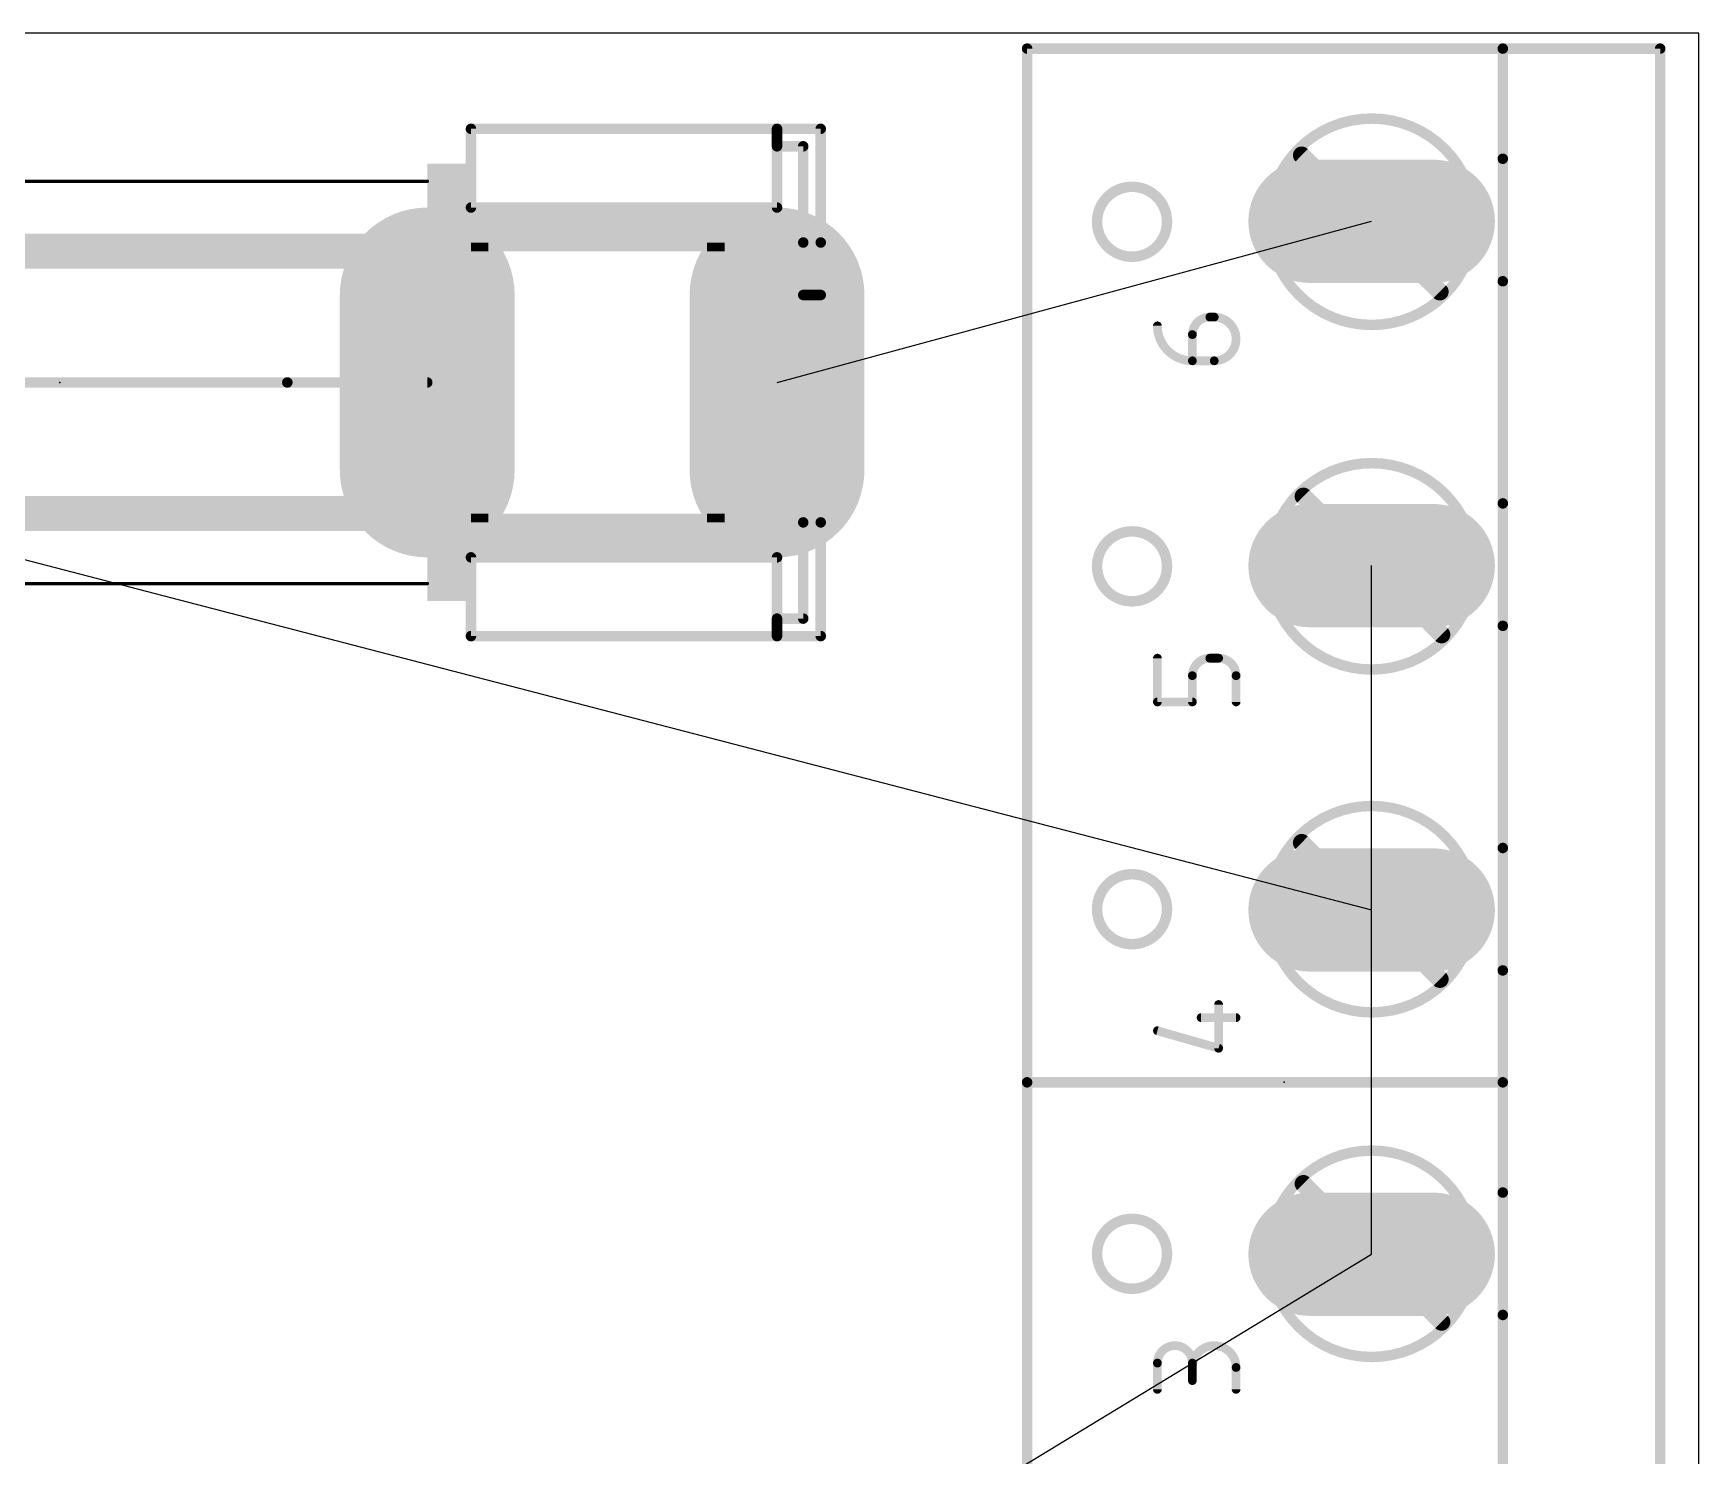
# Model space of a CAD drawing. Extents: x -123 to 102, y -1 to 117.
# Drawn here: x 75.81 to 100, y 59.35 to 80 of the extents above; entities that cross this region are included whole.
import ezdxf

# ---------------------------------------------------------------- set-up
doc = ezdxf.new("R2010")
doc.units = 0
for name, color, linetype in [('17', 110, 'CONTINUOUS'), ('19', 53, 'CONTINUOUS'), ('20', 31, 'CONTINUOUS'), ('21', 253, 'CONTINUOUS'), ('23', 53, 'CONTINUOUS'), ('51', 253, 'CONTINUOUS')]:
    doc.layers.add(name, color=color, linetype=linetype)

# ---------------------------------------------------------------- blocks, each defined once
blk = doc.blocks.new('RECT')
blk.add_solid([(-0.5, -0.5), (0.5, -0.5), (-0.5, 0.5), (0.5, 0.5)])
blk = doc.blocks.new('LONGP100')
at = {"const_width": 1}
blk.add_lwpolyline([(-0.5, 0), (0.5, 0)], dxfattribs=at)
at = {"const_width": 0.5}
for points in [[(-0.5, 0.25, 1), (-0.5, -0.25)], [(0.5, -0.25, 1), (0.5, 0.25)]]:
    blk.add_lwpolyline(points, format="xyb", dxfattribs=at)

msp = doc.modelspace()

# ---------------------------------------------------------------- linework, layer by layer
at = {"layer": '19'}
for p, q in [((86.614, 74.93), (95.25, 77.27)), ((65.786, 74.93), (95.25, 67.27)), ((95.25, 62.27), (95.25, 72.27)), ((53.34, 36.83), (95.25, 62.27))]:
    msp.add_line(p, q, dxfattribs=at)
at = {"layer": '20'}
for p, q in [((100, 80), (-123.19, 80)), ((100, 0), (100, 80))]:
    msp.add_line(p, q, dxfattribs=at)
at = {"layer": '21'}
for points, const_width in [([(90.246, 79.778), (90.246, 64.767)], 0.1524), ([(90.246, 79.778), (97.155, 79.778)], 0.1524), ([(97.155, 79.778), (99.441, 79.778)], 0.1524), ([(97.155, 78.178), (97.155, 79.778)], 0.1524), ([(99.441, 49.781), (99.441, 79.778)], 0.1524), ([(82.169, 78.613), (86.614, 78.613)], 0.1524), ([(82.169, 78.613), (82.169, 77.47)], 0.1524), ([(86.614, 78.613), (86.614, 78.359)], 0.1524), ([(86.614, 78.613), (87.249, 78.613)], 0.1524), ([(87.249, 78.613), (87.249, 76.962)], 0.1524), ([(86.995, 78.359), (86.614, 78.359)], 0.1524), ([(86.614, 78.359), (86.614, 77.47)], 0.1524), ([(86.995, 76.962), (86.995, 78.359)], 0.1524), ([(70.866, 77.851), (81.534, 77.851)], 0.0508), ([(86.614, 77.47), (82.169, 77.47)], 0.1524), ([(97.155, 73.174), (97.155, 76.4)], 0.1524), ([(72.898, 74.93), (79.502, 74.93)], 0.1524), ([(86.995, 71.501), (86.995, 72.898)], 0.1524), ([(87.249, 72.898), (87.249, 71.247)], 0.1524), ([(86.614, 72.39), (82.169, 72.39)], 0.1524), ([(82.169, 72.39), (82.169, 71.247)], 0.1524), ([(86.614, 71.501), (86.614, 72.39)], 0.1524), ([(81.534, 72.009), (70.866, 72.009)], 0.0508), ([(86.614, 71.247), (86.614, 71.501)], 0.1524), ([(86.995, 71.501), (86.614, 71.501)], 0.1524), ([(97.155, 68.17), (97.155, 71.396)], 0.1524), ([(86.614, 71.247), (82.169, 71.247)], 0.1524), ([(86.614, 71.247), (87.249, 71.247)], 0.1524), ([(97.155, 64.767), (97.155, 66.392)], 0.1524), ([(97.155, 64.767), (90.246, 64.767)], 0.1524), ([(90.246, 64.767), (90.246, 49.781)], 0.1524), ([(97.155, 63.167), (97.155, 64.767)], 0.1524), ([(97.155, 58.163), (97.155, 61.389)], 0.1524)]:
    msp.add_lwpolyline(points, dxfattribs=dict(at, const_width=const_width))
for points, const_width in [([(90.2841, 79.778, 1), (90.2079, 79.778)], 0.0762), ([(90.246, 79.8161, 1), (90.246, 79.7399)], 0.0762), ([(97.155, 79.8161, 1), (97.155, 79.7399)], 0.0762), ([(97.1931, 79.778, 1), (97.1169, 79.778)], 0.0762), ([(97.155, 79.7399, 1), (97.155, 79.8161)], 0.0762), ([(99.4791, 79.778, 1), (99.4029, 79.778)], 0.0762), ([(99.441, 79.7399, 1), (99.441, 79.8161)], 0.0762), ([(82.169, 78.6511, 1), (82.169, 78.5749)], 0.0762), ([(82.2071, 78.613, 1), (82.1309, 78.613)], 0.0762), ([(86.6521, 78.613, 1), (86.5759, 78.613)], 0.0762), ([(86.614, 78.6511, 1), (86.614, 78.5749)], 0.0762), ([(86.614, 78.5749, 1), (86.614, 78.6511)], 0.0762), ([(87.2871, 78.613, 1), (87.2109, 78.613)], 0.0762), ([(87.249, 78.5749, 1), (87.249, 78.6511)], 0.0762), ([(86.614, 78.3971, 1), (86.614, 78.3209)], 0.0762), ([(86.6521, 78.359, 1), (86.5759, 78.359)], 0.0762), ([(86.5759, 78.359, 1), (86.6521, 78.359)], 0.0762), ([(87.0331, 78.359, 1), (86.9569, 78.359)], 0.0762), ([(86.995, 78.3209, 1), (86.995, 78.3971)], 0.0762), ([(97.1169, 78.178, 1), (97.1931, 78.178)], 0.0762), ([(81.534, 77.8383, 1), (81.534, 77.8637)], 0.0254), ([(91.7702, 76.7556, 1), (91.7702, 77.7716, 1), (91.7702, 76.7556)], 0.1524), ([(82.169, 77.5081, 1), (82.169, 77.4319)], 0.0762), ([(82.1309, 77.47, 1), (82.2071, 77.47)], 0.0762), ([(86.5759, 77.47, 1), (86.6521, 77.47)], 0.0762), ([(86.614, 77.4319, 1), (86.614, 77.5081)], 0.0762), ([(86.9569, 76.962, 1), (87.0331, 76.962)], 0.0762), ([(87.2109, 76.962, 1), (87.2871, 76.962)], 0.0762), ([(97.1931, 76.4, 1), (97.1169, 76.4)], 0.0762), ([(79.502, 74.8919, 1), (79.502, 74.9681)], 0.0762), ([(97.1169, 73.174, 1), (97.1931, 73.174)], 0.0762), ([(87.0331, 72.898, 1), (86.9569, 72.898)], 0.0762), ([(87.2871, 72.898, 1), (87.2109, 72.898)], 0.0762), ([(91.7702, 71.7518, 1), (91.7702, 72.7678, 1), (91.7702, 71.7518)], 0.1524), ([(82.169, 72.4281, 1), (82.169, 72.3519)], 0.0762), ([(82.2071, 72.39, 1), (82.1309, 72.39)], 0.0762), ([(86.6521, 72.39, 1), (86.5759, 72.39)], 0.0762), ([(86.614, 72.3519, 1), (86.614, 72.4281)], 0.0762), ([(81.534, 71.9963, 1), (81.534, 72.0217)], 0.0254), ([(86.6521, 71.501, 1), (86.5759, 71.501)], 0.0762), ([(86.614, 71.5391, 1), (86.614, 71.4629)], 0.0762), ([(86.5759, 71.501, 1), (86.6521, 71.501)], 0.0762), ([(86.9569, 71.501, 1), (87.0331, 71.501)], 0.0762), ([(86.995, 71.4629, 1), (86.995, 71.5391)], 0.0762), ([(97.1931, 71.396, 1), (97.1169, 71.396)], 0.0762), ([(82.169, 71.2851, 1), (82.169, 71.2089)], 0.0762), ([(82.1309, 71.247, 1), (82.2071, 71.247)], 0.0762), ([(86.614, 71.2851, 1), (86.614, 71.2089)], 0.0762), ([(86.5759, 71.247, 1), (86.6521, 71.247)], 0.0762), ([(86.614, 71.2089, 1), (86.614, 71.2851)], 0.0762), ([(87.2109, 71.247, 1), (87.2871, 71.247)], 0.0762), ([(87.249, 71.2089, 1), (87.249, 71.2851)], 0.0762), ([(97.1169, 68.17, 1), (97.1931, 68.17)], 0.0762), ([(91.7702, 66.7734, 1), (91.7702, 67.7894, 1), (91.7702, 66.7734)], 0.1524), ([(97.1931, 66.392, 1), (97.1169, 66.392)], 0.0762), ([(90.246, 64.8051, 1), (90.246, 64.7289)], 0.0762), ([(90.2841, 64.767, 1), (90.2079, 64.767)], 0.0762), ([(97.1931, 64.767, 1), (97.1169, 64.767)], 0.0762), ([(97.155, 64.7289, 1), (97.155, 64.8051)], 0.0762), ([(90.2079, 64.767, 1), (90.2841, 64.767)], 0.0762), ([(97.1169, 64.767, 1), (97.1931, 64.767)], 0.0762), ([(97.1169, 63.167, 1), (97.1931, 63.167)], 0.0762), ([(91.7702, 61.7696, 1), (91.7702, 62.7856, 1), (91.7702, 61.7696)], 0.1524), ([(97.1931, 61.389, 1), (97.1169, 61.389)], 0.0762)]:
    msp.add_lwpolyline(points, format="xyb", dxfattribs=dict(at, const_width=const_width))
at = {"layer": '23'}
for p in [(76.2, 74.93), (93.98, 64.77)]:
    msp.add_point(p, dxfattribs=at)
at = {"layer": '51'}
for points, const_width in [([(95.25, 75.765, 1), (95.25, 78.7622, 1), (95.25, 75.765)], 0.1524), ([(94.2786, 78.2742, 1), (94.1894, 78.1838)], 0.127), ([(97.1931, 78.178, 1), (97.1169, 78.178)], 0.0762), ([(87.0331, 76.962, 1), (86.9569, 76.962)], 0.0762), ([(87.2871, 76.962, 1), (87.2109, 76.962)], 0.0762), ([(97.1169, 76.4, 1), (97.1931, 76.4)], 0.0762), ([(86.995, 76.2381, 1), (86.995, 76.1619)], 0.0762), ([(87.0331, 76.2, 1), (86.9569, 76.2)], 0.0762), ([(86.9569, 76.2, 1), (87.0331, 76.2)], 0.0762), ([(87.2871, 76.2, 1), (87.2109, 76.2)], 0.0762), ([(87.2109, 76.2, 1), (87.2871, 76.2)], 0.0762), ([(87.249, 76.1619, 1), (87.249, 76.2381)], 0.0762), ([(96.1964, 76.2028, 1), (96.2856, 76.2932)], 0.127), ([(92.1385, 75.7523, 0.4142), (92.6465, 75.2443)], 0.127), ([(92.1703, 75.7523, 1), (92.1068, 75.7523)], 0.0635), ([(92.9005, 75.8793, 0.4142), (92.6465, 75.6253)], 0.127), ([(92.9005, 75.9111, 1), (92.9005, 75.8475)], 0.0635), ([(92.9005, 75.8475, 1), (92.9005, 75.9111)], 0.0635), ([(92.964, 75.9111, 1), (92.964, 75.8475)], 0.0635), ([(92.964, 75.2443, 1), (92.964, 75.8793)], 0.127), ([(92.964, 75.8475, 1), (92.964, 75.9111)], 0.0635), ([(92.6783, 75.6253, 1), (92.6148, 75.6253)], 0.0635), ([(92.6148, 75.6253, 1), (92.6783, 75.6253)], 0.0635), ([(92.6465, 75.2761, 1), (92.6465, 75.2126)], 0.0635), ([(92.6148, 75.2443, 1), (92.6783, 75.2443)], 0.0635), ([(92.6465, 75.2126, 1), (92.6465, 75.2761)], 0.0635), ([(92.964, 75.2761, 1), (92.964, 75.2126)], 0.0635), ([(92.964, 75.2126, 1), (92.964, 75.2761)], 0.0635), ([(79.502, 74.9681, 1), (79.502, 74.8919)], 0.0762), ([(81.534, 74.8919, 1), (81.534, 74.9681)], 0.0762), ([(95.25, 70.7612, 1), (95.25, 73.7584, 1), (95.25, 70.7612)], 0.1524), ([(94.3039, 73.3209, 1), (94.2141, 73.2311)], 0.127), ([(97.1931, 73.174, 1), (97.1169, 73.174)], 0.0762), ([(86.9569, 72.898, 1), (87.0331, 72.898)], 0.0762), ([(87.2109, 72.898, 1), (87.2871, 72.898)], 0.0762), ([(96.2211, 71.2241, 1), (96.3109, 71.3139)], 0.127), ([(97.1169, 71.396, 1), (97.1931, 71.396)], 0.0762), ([(92.1703, 70.9263, 1), (92.1068, 70.9263)], 0.0635), ([(92.9005, 70.9263, 0.4142), (92.6465, 70.6723)], 0.127), ([(92.9005, 70.9581, 1), (92.9005, 70.8945)], 0.0635), ([(92.9005, 70.8945, 1), (92.9005, 70.9581)], 0.0635), ([(93.0275, 70.9581, 1), (93.0275, 70.8945)], 0.0635), ([(93.2815, 70.6723, 0.4142), (93.0275, 70.9263)], 0.127), ([(93.0275, 70.8945, 1), (93.0275, 70.9581)], 0.0635), ([(92.6783, 70.6723, 1), (92.6148, 70.6723)], 0.0635), ([(92.6148, 70.6723, 1), (92.6783, 70.6723)], 0.0635), ([(93.3133, 70.6723, 1), (93.2498, 70.6723)], 0.0635), ([(93.2498, 70.6723, 1), (93.3133, 70.6723)], 0.0635), ([(92.1385, 70.3231, 1), (92.1385, 70.2596)], 0.0635), ([(92.1068, 70.2913, 1), (92.1703, 70.2913)], 0.0635), ([(92.6148, 70.2913, 1), (92.6783, 70.2913)], 0.0635), ([(92.6465, 70.2596, 1), (92.6465, 70.3231)], 0.0635), ([(93.2498, 70.2913, 1), (93.3133, 70.2913)], 0.0635), ([(95.25, 65.7828, 1), (95.25, 68.78, 1), (95.25, 65.7828)], 0.1524), ([(94.2786, 68.2922, 1), (94.1894, 68.2018)], 0.127), ([(97.1931, 68.17, 1), (97.1169, 68.17)], 0.0762), ([(96.1964, 66.2198, 1), (96.2856, 66.3102)], 0.127), ([(97.1169, 66.392, 1), (97.1931, 66.392)], 0.0762), ([(93.0593, 65.8971, 1), (92.9958, 65.8971)], 0.0635), ([(92.1472, 65.5466, 1), (92.1298, 65.4856)], 0.0635), ([(92.7735, 65.7384, 1), (92.7735, 65.6749)], 0.0635), ([(93.2815, 65.6749, 1), (93.2815, 65.7384)], 0.0635), ([(93.0188, 65.2316, 1), (93.0362, 65.2926)], 0.0635), ([(92.9958, 65.2621, 1), (93.0593, 65.2621)], 0.0635), ([(95.25, 60.779, 1), (95.25, 63.7762, 1), (95.25, 60.779)], 0.1524), ([(94.3039, 63.3389, 1), (94.2141, 63.2491)], 0.127), ([(97.1931, 63.167, 1), (97.1169, 63.167)], 0.0762), ([(96.2211, 61.2421, 1), (96.3109, 61.3319)], 0.127), ([(97.1169, 61.389, 1), (97.1931, 61.389)], 0.0762), ([(92.6465, 60.6901, 1), (92.1385, 60.6901)], 0.127), ([(93.2815, 60.6266, 1), (92.6465, 60.6266)], 0.127), ([(92.1703, 60.6901, 1), (92.1068, 60.6901)], 0.0635), ([(92.1068, 60.6901, 1), (92.1703, 60.6901)], 0.0635), ([(92.6783, 60.6901, 1), (92.6148, 60.6901)], 0.0635), ([(92.6148, 60.6901, 1), (92.6783, 60.6901)], 0.0635), ([(92.6148, 60.6266, 1), (92.6783, 60.6266)], 0.0635), ([(93.3133, 60.6266, 1), (93.2498, 60.6266)], 0.0635), ([(93.2498, 60.6266, 1), (93.3133, 60.6266)], 0.0635), ([(92.1068, 60.3091, 1), (92.1703, 60.3091)], 0.0635), ([(92.6148, 60.4361, 1), (92.6783, 60.4361)], 0.0635), ([(93.2498, 60.3091, 1), (93.3133, 60.3091)], 0.0635)]:
    msp.add_lwpolyline(points, format="xyb", dxfattribs=dict(at, const_width=const_width))
for points, const_width in [([(96.241, 76.248), (94.234, 78.229)], 0.254), ([(97.155, 76.4), (97.155, 78.178)], 0.1524), ([(86.995, 76.2), (86.995, 76.962)], 0.1524), ([(87.249, 76.962), (87.249, 76.2)], 0.1524), ([(87.249, 76.2), (86.995, 76.2)], 0.1524), ([(86.995, 76.2), (86.995, 72.898)], 0.1524), ([(87.249, 76.2), (87.249, 72.898)], 0.1524), ([(92.9005, 75.8793), (92.964, 75.8793)], 0.127), ([(92.6465, 75.2443), (92.6465, 75.6253)], 0.127), ([(92.964, 75.2443), (92.6465, 75.2443)], 0.127), ([(79.502, 74.93), (81.534, 74.93)], 0.1524), ([(96.266, 71.269), (94.259, 73.276)], 0.254), ([(97.155, 71.396), (97.155, 73.174)], 0.1524), ([(92.1385, 70.2913), (92.1385, 70.9263)], 0.127), ([(93.0275, 70.9263), (92.9005, 70.9263)], 0.127), ([(92.6465, 70.6723), (92.6465, 70.2913)], 0.127), ([(93.2815, 70.2913), (93.2815, 70.6723)], 0.127), ([(92.6465, 70.2913), (92.1385, 70.2913)], 0.127), ([(96.241, 66.265), (94.234, 68.247)], 0.254), ([(97.155, 66.392), (97.155, 68.17)], 0.1524), ([(93.0275, 65.2621), (93.0275, 65.8971)], 0.127), ([(92.1385, 65.5161), (93.0275, 65.2621)], 0.127), ([(92.7735, 65.7066), (93.2815, 65.7066)], 0.127), ([(96.266, 61.287), (94.259, 63.294)], 0.254), ([(97.155, 61.389), (97.155, 63.167)], 0.1524), ([(92.1385, 60.3091), (92.1385, 60.6901)], 0.127), ([(92.6465, 60.6901), (92.6465, 60.4361)], 0.127), ([(93.2815, 60.3091), (93.2815, 60.6266)], 0.127)]:
    msp.add_lwpolyline(points, dxfattribs=dict(at, const_width=const_width))

# ---------------------------------------------------------------- block references
at = {"layer": '17'}
for p, xscale, yscale, rotation in [((95.25, 77.27), 1.7907, 1.7907, 180), ((95.25, 77.27), 1.7907, 1.7907, 180), ((81.534, 74.93), 2.54, 2.54, 90), ((81.534, 74.93), 2.54, 2.54, 90), ((86.614, 74.93), 2.54, 2.54, 90), ((86.614, 74.93), 2.54, 2.54, 90), ((95.25, 72.27), 1.7907, 1.7907, 180), ((95.25, 72.27), 1.7907, 1.7907, 180), ((95.25, 67.27), 1.7907, 1.7907, 180), ((95.25, 67.27), 1.7907, 1.7907, 180), ((95.25, 62.27), 1.7907, 1.7907, 180), ((95.25, 62.27), 1.7907, 1.7907, 180)]:
    msp.add_blockref('LONGP100', p, dxfattribs=dict(at, xscale=xscale, yscale=yscale, rotation=rotation))
at = {"layer": '21'}
for p, xscale, yscale in [((81.8515, 77.5335), 0.635, 1.143), ((84.201, 77.216), 4.064, 0.508), ((76.2, 76.835), 8.128, 0.508), ((84.0105, 76.8985), 3.175, 0.127), ((76.2, 73.025), 8.128, 0.508), ((81.8515, 72.3265), 0.635, 1.143), ((84.201, 72.644), 4.064, 0.508), ((84.0105, 72.9615), 3.175, 0.127)]:
    msp.add_blockref('RECT', p, dxfattribs=dict(at, xscale=xscale, yscale=yscale))
at = {"layer": '51'}
for p, xscale, yscale in [((80.899, 76.835), 1.27, 0.508), ((81.8515, 74.93), 0.635, 4.064), ((82.296, 76.8985), 0.254, 0.127), ((85.725, 76.8985), 0.254, 0.127), ((86.0425, 74.93), 0.381, 4.064), ((80.899, 73.025), 1.27, 0.508), ((82.296, 72.9615), 0.254, 0.127), ((85.725, 72.9615), 0.254, 0.127)]:
    msp.add_blockref('RECT', p, dxfattribs=dict(at, xscale=xscale, yscale=yscale))

doc.saveas('drawing.dxf')
